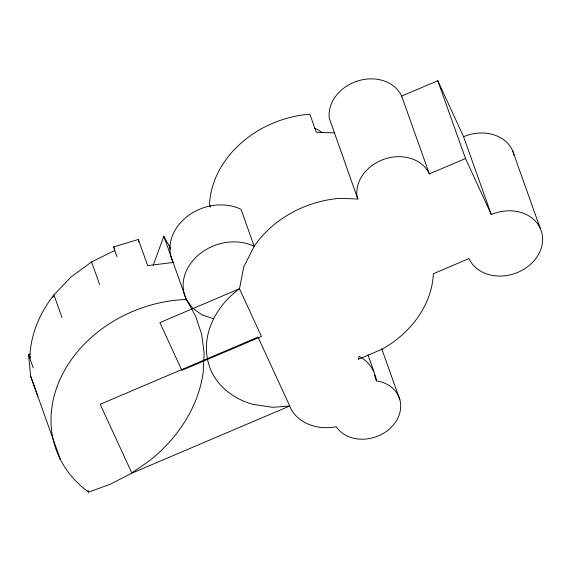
<?xml version="1.0" encoding="UTF-8"?>
<svg xmlns="http://www.w3.org/2000/svg" width="571" height="571" viewBox="0 0 571 571"><rect width="100%" height="100%" fill="white"/><g stroke="black" fill="none" stroke-linecap="round" stroke-linejoin="round"><path stroke-width="0.86" d="M357.817 198.986L329.246 118.083A38.186 31.319 -19.6 0 1 358.131 80.839A38.186 31.319 -19.6 0 1 401.663 96.092L437.8 80.718L465.508 158.524L429.363 173.905A38.186 31.319 -19.6 0 0 385.839 158.645A38.186 31.319 -19.6 0 0 356.954 195.896L357.817 198.986L339.838 198.351A98.819 81.046 -19.6 0 0 254.188 246.294L243.681 267.035L239.492 288.748C214.025 307.234 197.923 340.109 211.106 370.765A81.168 66.571 -19.6 0 0 252.667 404.282L272.553 407.33L289.74 405.995L290.054 407.116A45.587 37.386 -19.6 0 0 336.233 426.751A34.888 28.614 -19.6 0 0 392.891 425.538A34.888 28.614 -19.6 0 0 376.496 380.864L374.412 375.011M153.156 265.408L163.827 236.308L170.508 248.278M30.427 356.647L29.799 358.288A127.347 104.443 -19.6 0 1 53.952 294.9L71.032 276.971L91.588 261.946L114.764 250.462M53.017 297.37L53.952 294.9L62.018 317.547M60.319 459.348L30.641 376.168L28.55 354.777L30.17 354.084M88.048 490.468L88.633 492.109L110.36 484.201L130.823 473.652L149.538 460.704A149.766 122.836 -19.6 0 0 203.19 372.42L204.14 353.006L201.592 334.085L195.603 316.084L186.31 299.454L163.827 236.308M117.005 256.736L113.515 246.943L138.353 239.463L147.675 265.622L173.141 262.467A46.108 37.814 -19.6 0 1 187.067 216.559A46.108 37.814 -19.6 0 1 241.019 209.307L254.188 246.294A46.108 37.814 -19.6 0 0 200.235 253.545A46.108 37.814 -19.6 0 0 186.31 299.454A127.347 104.443 -19.6 0 0 62.303 374.626A127.347 104.443 -19.6 0 0 88.633 492.109M334.278 132.886L316.298 132.251L309.867 114.186A98.819 81.046 -19.6 0 0 209.528 204.582L210.399 207.052M213.254 318.654L201.906 314.807L192.677 308.233L186.31 299.454M113.515 246.943L114.6 248.356M376.496 380.864C374.94 370.5 368.495 361.25 359.259 356.34L358.203 359.38L381.92 349.295A98.819 81.046 -19.6 0 0 433.339 273.752L468.969 258.592A38.749 31.783 -19.6 0 0 517.897 272.346A38.749 31.783 -19.6 0 0 540.223 228.279L512.515 150.466M437.8 80.718L463.581 136.719L491.288 214.532A38.749 31.783 -19.6 0 1 540.223 228.279M465.508 158.524L491.288 214.532M30.641 376.168L37.836 396.21M401.663 96.092L429.363 173.905M381.678 348.674L399.843 399.686M367.917 354.727L373.877 371.457M169.209 245.944L170.372 249.213M91.588 261.946L99.654 284.594M28.55 354.777L33.211 367.852M138.353 239.463L138.717 242.104M463.581 136.719A38.749 31.783 -19.6 0 1 514.157 155.184M314.65 128.232A30.606 25.103 -19.6 0 1 322.144 132.786M239.492 288.748L159.887 322.615L181.849 370.336L261.461 336.469L239.492 288.748M258.042 337.126L100.196 404.282L131.894 473.152L289.74 405.995L258.042 337.126"/></g></svg>
